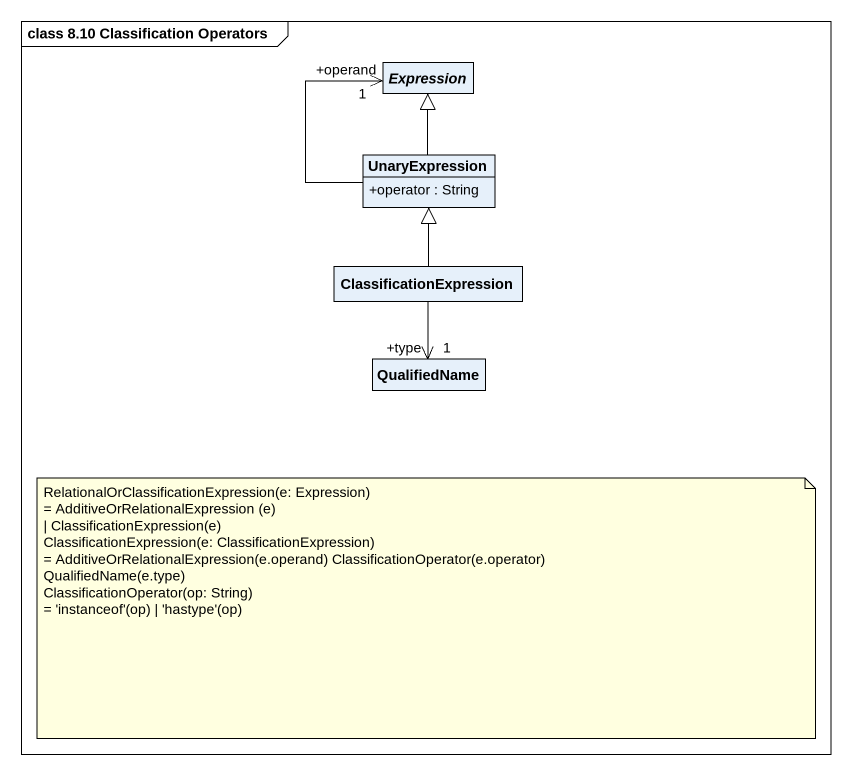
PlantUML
@startuml
mainframe class 8.10 Classification Operators
hide circle
hide empty members
skinparam classAttributeIconSize 0
abstract class Expression
class UnaryExpression {
  +operator : String
}
class ClassificationExpression
class QualifiedName
UnaryExpression -up-|> Expression
UnaryExpression -up-> "+operand\n1" Expression
ClassificationExpression -up-|> UnaryExpression
ClassificationExpression --> "+type\n1" QualifiedName
note as N1
  RelationalOrClassificationExpression(e: Expression)
  ~= AdditiveOrRelationalExpression (e)
  ~| ClassificationExpression(e)
  ClassificationExpression(e: ClassificationExpression)
  ~= AdditiveOrRelationalExpression(e.operand) ClassificationOperator(e.operator)
  QualifiedName(e.type)
  ClassificationOperator(op: String)
  ~= 'instanceof'(op) | 'hastype'(op)
end note
@enduml
